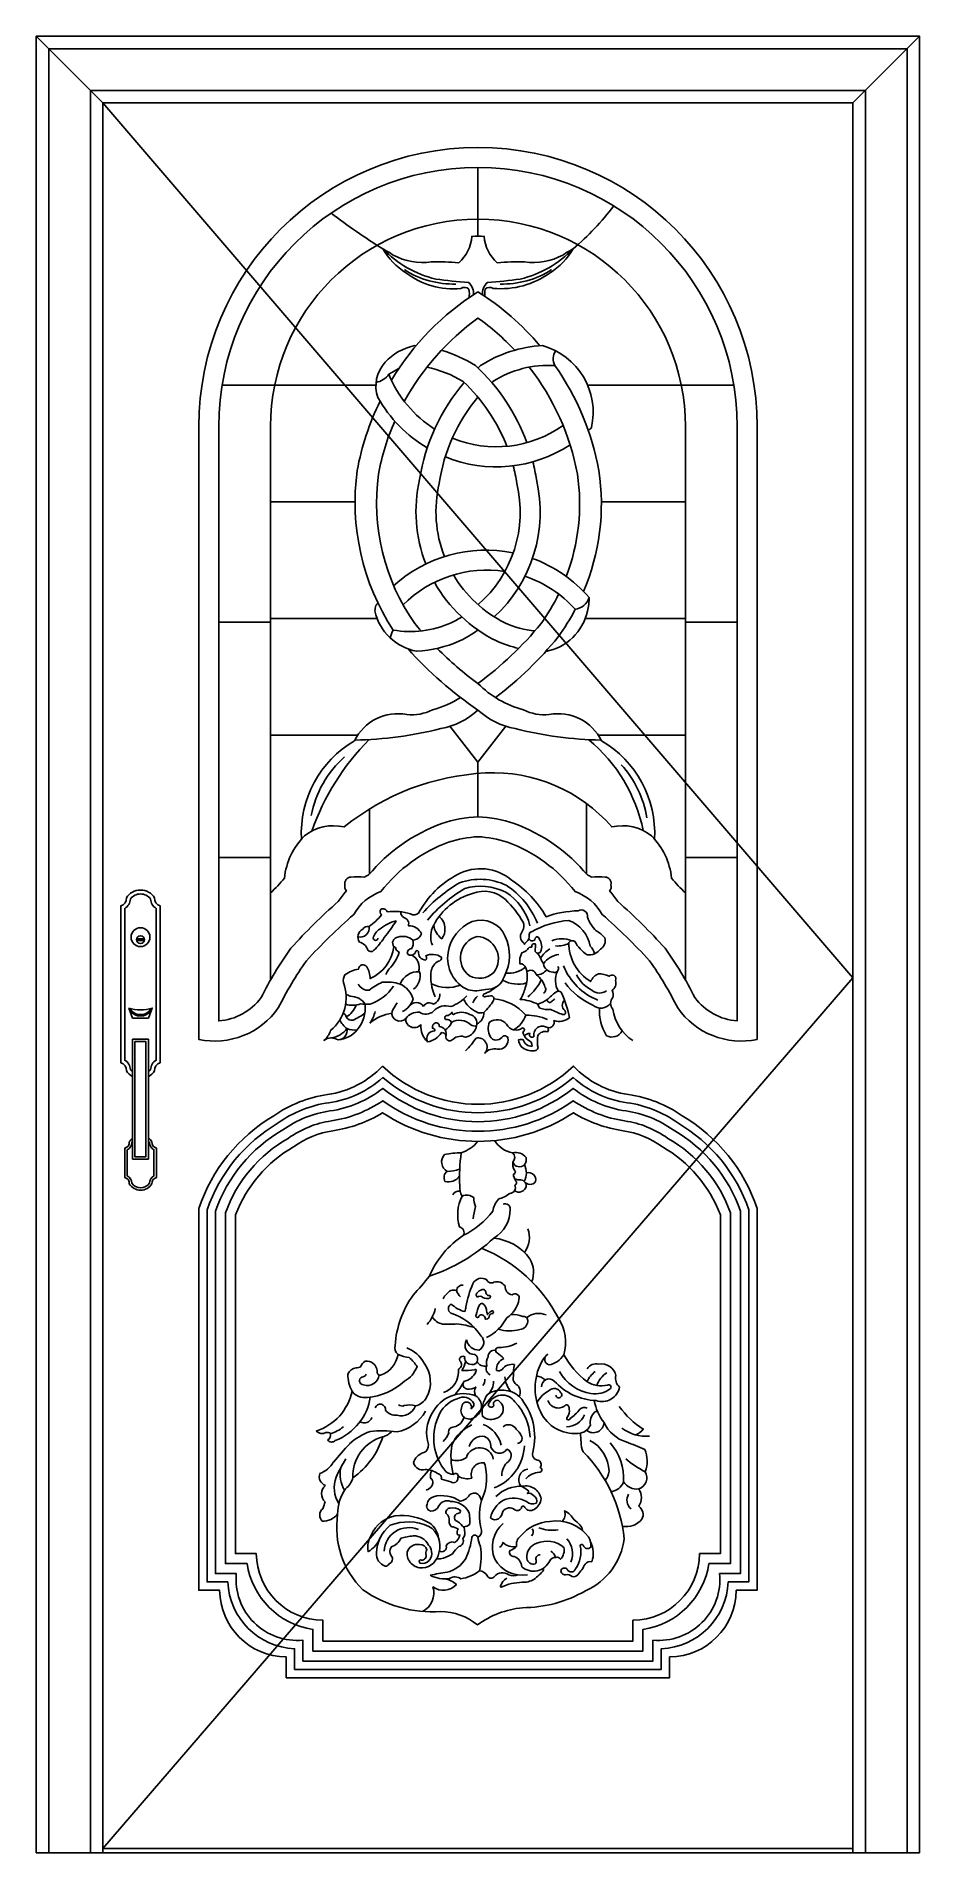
# Model space of a CAD drawing. Header units: metres. Extents: x 3150 to 4210, y 3843 to 6023.
import ezdxf

# ---------------------------------------------------------------- set-up
doc = ezdxf.new("R2010")
doc.units = ezdxf.units.M
for name, color, linetype in [('2', 2, 'Continuous'), ('3', 3, 'Continuous'), ('4', 4, 'Continuous'), ('6', 6, 'Continuous'), ('7', 7, 'Continuous')]:
    doc.layers.add(name, color=color, linetype=linetype)

msp = doc.modelspace()

# ---------------------------------------------------------------- linework, layer by layer
at = {"layer": '2'}
msp.add_line((3150, 3842.83), (4210, 3842.83), dxfattribs=at)
at = {"layer": '3'}
for p, q in [((3230, 5942.83), (3150, 6022.83)), ((4130, 5942.83), (4210, 6022.83)), ((3270.38, 4939.53), (3279.61, 4939.53)), ((3270.38, 4937.65), (3279.61, 4937.65)), ((3230, 3847.83), (4130, 3847.83))]:
    msp.add_line(p, q, dxfattribs=at)
for points in [[(4195, 3842.83), (4195, 6007.83), (3165, 6007.83), (3165, 3842.83)], [(4145, 3842.83), (4145, 5957.83), (3215, 5957.83), (3215, 3842.83)], [(3230, 5942.83), (4130, 4892.83), (3230, 3847.83)], [(3605.9, 5651.44), (3603.79, 5651.58)]]:
    msp.add_lwpolyline(points, dxfattribs=at)
for points in [[(3591.67, 5742.91, 0.08), (3621.38, 5729.43, 0.07), (3653.32, 5725.44, 0.07)], [(3768.33, 5742.91, -0.08), (3738.62, 5729.43, -0.07), (3706.68, 5725.44, -0.07)], [(3991, 5554.41), (3991, 4841.16, -0.22), (3940.29, 4869.12, 0.04), (3904.5, 4928.41, 0.03), (3847.66, 4984.44, 0.05), (3837.96, 4996.95, 0.22), (3839.6, 5004.54, 0.46), (3832.65, 5013.8, 0.05), (3816.22, 5013.78, 0.02), (3811.25, 5016.29, 0.13), (3723.51, 5078.11, 0.07), (3680, 5086.16, 0.07), (3636.49, 5078.11, 0.13), (3548.75, 5016.29, 0.02), (3543.78, 5013.78, 0.05), (3527.35, 5013.8, 0.46), (3520.4, 5004.54, 0.22), (3522.04, 4996.95, 0.05), (3512.34, 4984.44, 0.03), (3455.5, 4928.41, 0.04), (3419.71, 4869.12, -0.22), (3369, 4841.16), (3369, 5554.41)], [(3535.76, 4942.07, 0.55), (3549.38, 4954.53, 0.08), (3564.08, 4968.4, -0.41), (3563.67, 4975.34, -0.45), (3571.02, 4972.08, -0.11), (3599.19, 4969.63, 0.35), (3608.64, 4970.51, -0.15), (3655.43, 5016.71, -0.31), (3720.39, 5010.11, -0.12), (3761.68, 4966.12, -0.08), (3800.21, 4973.26, -0.66), (3811.23, 4965.48, 0.11), (3821.86, 4949.2, -0.09), (3832.02, 4940.93, -0.36), (3826.82, 4927.25, -0.26), (3810.99, 4920.4, -0.13), (3796.34, 4936.45, 0.4), (3789.11, 4935.35, 0.27), (3815.26, 4888.33, -0.21), (3824.56, 4897.62, -0.11), (3837.34, 4894.72, -0.88), (3844.89, 4889.49, -0.34), (3840.83, 4877.88, -0.19), (3841.99, 4869.17, 0.42), (3841.99, 4855.24, 0.22), (3865.81, 4817.51, 0.22)], [(3265.57, 4779.94, -0.06), (3262.81, 4782.75, 0.26), (3256.15, 4794), (3256.15, 4976.13, 0.26), (3262.81, 4987.38, -0.5), (3287.17, 4987.38, 0.26), (3293.84, 4976.13), (3293.84, 4794, 0.26), (3287.17, 4782.75, -0.06), (3284.42, 4779.94, -0.06)], [(3751.49, 4958.45, 0.15), (3713.9, 5003.86, 0.2), (3657.95, 5006.92, 0.08), (3613.8, 4970.68, 0.08)], [(3742.31, 4955.39, 0.19), (3713.46, 4995.57, 0.19), (3664.07, 4999.93, 0.09), (3619.48, 4961.94)], [(3819.75, 4921.74, 0.16), (3814.73, 4930.93, 0.26), (3788.97, 4961.72, 0.11), (3744.34, 4948.16, 0.43), (3741.58, 4944.72, -0.26), (3737.9, 4935.75, 0.06), (3735.83, 4933.23, 0.16), (3733.3, 4935.98, -0.36), (3733.53, 4949.31, 0.25), (3734.22, 4959.65, 0.07), (3712.92, 4986.76, 0.29), (3673.51, 4994.03, 0.21), (3626.82, 4955.87, 0.23), (3625.22, 4931.86)], [(3587.23, 4972.22, 0.24), (3591.17, 4965.09, -0.44), (3596.43, 4955.39, -0.3), (3612.19, 4945.7, -0.3), (3601.68, 4938.03)], [(3549.38, 4954.53, 0.28), (3541.62, 4951.27, 0.48), (3537.94, 4935.77, -0.24), (3547.34, 4927.2, 0.59), (3555.09, 4925.98, 0.06), (3567.34, 4941.07, 0.04), (3581.64, 4961.06, 0.12), (3562.04, 4951.27, 0.21), (3554.28, 4940.26, 0.87), (3559.99, 4940.26)], [(3626.82, 4955.87, 0.2), (3636.48, 4939.83, 0.21), (3640.23, 4952.01, 0.25), (3633.3, 4966.37, 0.25)], [(3569.27, 4896.65, -0.07), (3573.52, 4903.48, 0.13), (3585.35, 4923.8, -0.26), (3581.47, 4927.3, 0.56), (3579.07, 4930.11, -0.26), (3550.5, 4891.87, 0.13), (3546.5, 4906.14, 0.73), (3536.79, 4903.28, 0.12), (3520.22, 4896.43, 0.16), (3518.51, 4887.3, -0.32), (3503.08, 4829.65, -0.15), (3495.08, 4817.66, -0.32), (3512.22, 4818.23, 0.19), (3535.08, 4830.22, 0.2), (3544.6, 4861.18)], [(3741.04, 4940.04, 0.18), (3744.08, 4937.2, 0.49), (3748.77, 4940.5, -0.8), (3753.45, 4939.46, -0.26), (3755.19, 4924.03, -0.65), (3748.42, 4925.59, 0.04), (3749.11, 4933.22, 0.73), (3744.6, 4929.75, 0.37), (3739.23, 4926.63, -0.12), (3732.63, 4922.99, 0.17), (3730.38, 4909.47, -0.19), (3734.54, 4908.61, -0.17), (3738.57, 4900.09, -0.15), (3736.49, 4880.84, -0.11), (3730.56, 4866.91, -0.09), (3751.91, 4861.29, 0.06), (3763.18, 4866.62, -0.04), (3773.26, 4875.51, -0.47), (3780.38, 4874.62, -0.05), (3789.87, 4844.99, -0.25), (3771.19, 4841.44, -0.56), (3763.75, 4833.07)], [(3602.58, 4879.36, 0.32), (3609.87, 4900.18, 0.32), (3586.5, 4885.41)], [(3798.21, 4896.51, 0.17), (3816.69, 4878.06, 0.36), (3834.23, 4877.31, 0.36)], [(3521.01, 4861.11, 0.16), (3539.08, 4861.61, 0.03), (3550.5, 4861.04, 0.16), (3578.5, 4882.73)], [(3544.78, 4861.17, 0.26), (3526.6, 4870.71, 0.07), (3521.56, 4873.02, 0.07)], [(3686.95, 4851.29, 0.08), (3698.61, 4865.68, 0.49), (3696.8, 4871.08, 0.05), (3689.36, 4870.41, -0.95), (3686.66, 4873.11, 0.08), (3703.21, 4883.01, 0.08)], [(3751.91, 4861.29, 0.18), (3754.3, 4856.44, 0.11), (3767.37, 4854.87, 0.02), (3781.58, 4848.79, 0.85), (3784.06, 4853.52, -0.47), (3783.84, 4865.84)], [(3262.68, 4855.91, 0.2), (3271.45, 4848.78), (3278.54, 4848.78, 0.2), (3287.31, 4855.91, 0.19)], [(3518.03, 4850.33, -0.3), (3521.7, 4845.89, 0.34), (3530.09, 4842.05, 0.06), (3544.29, 4850.46, 0.06)], [(3641.47, 4821.49, 0.72), (3650.14, 4819.33, -0.29), (3665.31, 4821.49, 0.3), (3678.31, 4835.2, 0.43), (3670.36, 4848.91, 0.27), (3650.43, 4848.63, -0.28), (3648.69, 4851.44, -0.17), (3644.15, 4847.55, 0.79), (3641.11, 4842.78, -0.35), (3648.04, 4839.32, -0.2), (3640.44, 4830.3)], [(3648.04, 4839.32, -0.33), (3671.45, 4836.55, 0.13), (3678.22, 4834.76, 0.13)], [(3735.57, 4822.85, -0.26), (3742.23, 4826.13, 0.87), (3747.09, 4822.32, -0.32), (3752.99, 4834.11, -0.21), (3763.75, 4833.07, -0.35), (3763.4, 4827.87, 0.35), (3751.95, 4823.7, 0.08), (3751.6, 4811.57, -0.57), (3747.43, 4805.33, -0.2), (3732.16, 4809.83, -0.14), (3728.69, 4818.5, -0.13), (3734.24, 4818.5, 0.38), (3745, 4810.87, 0.33), (3739.8, 4818.5, -0.24), (3733.9, 4828.21, 0.85), (3733.55, 4832.72, -0.48), (3714.11, 4837.23, 0.4), (3693.98, 4839.66, 0.24), (3694.67, 4822.32, 0.53), (3708.56, 4821.28, -0.58), (3715.85, 4820.93, -0.52), (3703.35, 4807.06, 0.28), (3688.08, 4802.55, 0.38), (3688.77, 4816.08, 0.36), (3677.66, 4820.24, -0.04), (3665.17, 4805.33)], [(3641.54, 4822.3, 0.48), (3633.53, 4834.48, 0.51), (3628.83, 4838.81, 0.41), (3625.58, 4832.32, -0.49), (3628.11, 4829.07, 0.58), (3619.51, 4816.01, 0.58)], [(3284.42, 4696.88, -0.04), (3285.85, 4695.2, 0.29), (3291.19, 4686.45), (3291.19, 4655.03, 0.29), (3285.85, 4646.29, -0.51), (3264.48, 4646.29, 0.29), (3259.15, 4655.03), (3259.15, 4686.45, 0.29), (3264.48, 4695.2, -0.03), (3265.57, 4696.52, -0.03)], [(3699.8, 4697.68, 0.21), (3721.56, 4682.76, -0.41), (3721.99, 4671.67, 0.21), (3723.7, 4661.87, -0.74), (3722.42, 4657.18, 0.1), (3724.98, 4649.5, -0.6), (3724.12, 4643.96, -0.56), (3718.15, 4634.15, -0.1), (3704.49, 4627.33, 0.12), (3697.66, 4612.83, -0.12), (3662.66, 4583.84, 0.15), (3621.78, 4534.93, -0.02), (3602.02, 4511.76, 0.14), (3580.55, 4451.69, 0.31), (3584.03, 4440.94, -0.28), (3563.01, 4415.85, -0.48), (3558.94, 4421.21, 0.44), (3544.79, 4432.56, 0.19), (3539.42, 4426.35, -0.22), (3533.63, 4424.85, 0.27), (3523.99, 4417.14, 0.14), (3528.92, 4396.57, 0.29), (3547.38, 4389.24, 0.17), (3591.7, 4408.64, 0.18), (3606.9, 4426.35, 0.06), (3597.47, 4437.04, -0.08), (3584.03, 4440.94)], [(3680, 4696.62, -0.14), (3659.96, 4682.83, 0.05), (3639.92, 4680.61, 0.5), (3643.03, 4660.58, 0.07), (3657.99, 4663.08, 0.07)], [(3659.96, 4682.83, 0.05), (3658.18, 4643.23, 0.17), (3660.85, 4630.77, 0.17)], [(3643.03, 4660.58, 0.37), (3640.36, 4648.57, 0.33), (3657.8, 4654.9, 0.33)], [(3723.92, 4651.62, 0.15), (3729.42, 4650.49, -0.48), (3737.83, 4642.39, -0.53), (3723.88, 4637.38)], [(3735.57, 4648.46, 0.53), (3749.14, 4648.35, 0.58), (3738.05, 4658.71)], [(3621.78, 4534.93, 0.11), (3698.88, 4580.44, 0.27), (3718.55, 4615.06, 0.59), (3710.27, 4621.13)], [(3662.66, 4583.84, 0.49), (3657.73, 4593.84, -0.19), (3660.85, 4630.77, -0.28), (3675.1, 4628.99, 0.13), (3677.15, 4618.2, 0.04), (3674.23, 4603.59)], [(3744.57, 4528.16, 0.22), (3742.4, 4555.59, 0.21), (3698.88, 4580.44, 0.21)], [(3576.84, 4348.56, -0.13), (3565.65, 4341.87, 0.35), (3529.88, 4292.91, -0.16), (3521.06, 4279.69, 0.16), (3511.58, 4248.98, 0.24), (3541.81, 4158.37, 0.17), (3635.14, 4132.1, -0.17), (3679.21, 4116.37, -0.13), (3733.25, 4136.8, 0.13), (3809.19, 4157.23, 0.26), (3855.5, 4219.59, 0.17), (3806.26, 4324.12, -0.16), (3803.96, 4335.65, -0.05), (3803.19, 4346.41, -0.31), (3756.68, 4368.7, -0.25), (3756.26, 4431.73, -0.11), (3763.45, 4440.92, 0.67), (3765.25, 4428.29, 0.22), (3782.86, 4440.47, 0.22), (3776.54, 4484.22, 0.18), (3684.89, 4568.01)], [(3662.34, 4523.96, 0.46), (3654.39, 4517.36, 0.17), (3647.45, 4517.58, 0.14), (3638.05, 4507.63, 0.14)], [(3688.53, 4484.72, 0.32), (3684.59, 4488.47, 0.41), (3680.65, 4485.66, -0.95), (3677.84, 4488.47, -0.09), (3681.59, 4499.52, -0.42), (3685.34, 4501.96, -0.23), (3690.03, 4494.84, 0.04), (3691.34, 4488.65, -0.06), (3696.03, 4492.77, -0.74), (3698.47, 4491.84, -0.59), (3695.65, 4489.78, 0.1), (3693.59, 4487.34, -0.36), (3689.84, 4483.03)], [(3675.63, 4472.96, 0.05), (3654.67, 4477.5, -0.04), (3637.3, 4477.31, -0.22), (3625.19, 4485.76)], [(3704.33, 4470.98, 0.14), (3730.05, 4470.71, 0.37), (3739.65, 4480.3, 0.55), (3733.65, 4486.29, 0.09), (3719.77, 4488.95)], [(3663.03, 4408.29, 0.25), (3677.52, 4420.37, 1.02), (3675.73, 4422.46, -0.04), (3660.79, 4421.57, 0.03), (3665.33, 4432.39, 0.03)], [(3701.14, 4445.73, 0.5), (3692.25, 4438.08, 0.2), (3690.49, 4427.19, 0.4), (3694.61, 4416.31)], [(3811.2, 4423.58, -0.33), (3825.04, 4429.31, -0.39), (3845.57, 4415.48, 0.29), (3849.86, 4401.65, -0.46), (3821.7, 4385.43, -0.2), (3771.58, 4408.8, 0.69), (3756.31, 4402.12, 0.69)], [(3782.86, 4440.47, 0.1), (3810.72, 4408.32, 0.22), (3835.54, 4404.03, -0.89), (3838.89, 4399.74, -0.21), (3815.5, 4394.02, -0.23), (3777.79, 4420.25)], [(3545.63, 4416.99, -0.3), (3540.77, 4413.63, 0.82), (3542.64, 4404.29, 0.47), (3561.45, 4416.18, 0.18)], [(3651.85, 4392.23, 0.07), (3663.03, 4408.29, 0.45), (3665.03, 4399.88, 0.23), (3674.87, 4400.31, 0.32), (3677.3, 4401.88, 0.22), (3676.92, 4391.23, 0.22)], [(3550.44, 4389.51, -0.15), (3537.13, 4358.47, -0.13), (3508.76, 4337.44, -0.46), (3499.6, 4338.18, 0.39), (3502.82, 4345.85, 0.28), (3497.49, 4346.97)], [(3742.52, 4341.44, 0.18), (3724.29, 4383.8, 0.62), (3692.4, 4380.3, 0.65), (3699.06, 4379.25, -0.9), (3705.72, 4384.51, -0.58), (3703.62, 4364.9, -0.33), (3685.39, 4366.65, -0.19), (3691.35, 4392.91, -0.33), (3729.55, 4390.46, -0.25), (3745.67, 4323.23, 0.47), (3751.63, 4314.12, -0.51), (3754.79, 4305.02, -0.82), (3753.74, 4299.42, 0.21), (3737.26, 4291.36)], [(3773.39, 4392.06, 1.57), (3779.1, 4395.11, 0.53), (3765.39, 4397.39, 0.15), (3750.86, 4383.22, 0.15)], [(3763.87, 4385.6, 0.56), (3785.57, 4380.27, -0.48), (3789.37, 4375.33, -0.24), (3787.47, 4365.82, 1.54), (3790.52, 4363.92, 0.06), (3802.32, 4374.95, -0.33), (3811.07, 4376.47)], [(3819.44, 4385.56, 0.12), (3831.31, 4359.14, 0.22), (3857.94, 4335.78, -0.02), (3880.02, 4326.7, -0.2), (3880.67, 4300.1, -0.07), (3857.29, 4315.67)], [(3638.05, 4336.32, 0.12), (3644.88, 4346.63, -0.49), (3651.3, 4353.74, 0.28), (3663.26, 4365.53, 0.28)], [(3819.83, 4371.53, 0.23), (3814.88, 4355.94, -0.24), (3803.19, 4346.41)], [(3849.53, 4378.44, 0.1), (3878.33, 4351.22, -0.14), (3869.38, 4344.22)], [(3672.77, 4356.14, 0.19), (3648.94, 4333.03, 0.11), (3650.34, 4296.62)], [(3669.56, 4330.44, -0.4), (3687.91, 4342.28, -0.31), (3695.56, 4329.68, 0.63), (3714.67, 4327.01, -0.38), (3719.64, 4318.98, -0.26), (3716.58, 4312.49, 0.23), (3708.55, 4295.3, 0.23)], [(3832.57, 4289.97, 0.17), (3837.27, 4300.56, 0.27), (3814.25, 4337.65)], [(3521.55, 4315.43, 0.04), (3509.79, 4293.4, 0.23), (3512.93, 4261.77, 0.23)], [(3624.43, 4301.51, 0.16), (3623.13, 4292.28, -0.29), (3625.95, 4286.18, -0.28), (3617.95, 4277.96)], [(3656.43, 4294.52, 0.2), (3672.51, 4292.39, -0.55), (3687.53, 4310.76, -0.1), (3689.67, 4299.74, -0.13), (3686.16, 4270.61, 0.17), (3684.13, 4229.75, -0.37), (3679.74, 4221.31)], [(3739.72, 4303.27, 0.55), (3731.23, 4282.67, -0.07), (3739.48, 4278.1, -0.7), (3739.11, 4273.93, -0.3), (3746.56, 4271.39, -0.37), (3750.19, 4262.5, -0.27), (3738.02, 4264.14, 0.23), (3710.42, 4265.77, 0.22), (3695.17, 4244.54, 0.35), (3704.61, 4243.64, 0.22), (3709.7, 4252.34, -0.45), (3724.22, 4254.16, 0.37), (3732.03, 4256.15, -0.97), (3736.21, 4257.06, 0.41), (3747.47, 4254.88, 0.24), (3755.73, 4267.7, 0.42), (3733.41, 4282.61, 0.21), (3701.51, 4270.35, 0.21)], [(3853.37, 4234.48, 0.27), (3876.77, 4243, 0.37), (3872.88, 4258.57, 0.32), (3872.88, 4279.34, 0.48), (3880.67, 4300.1)], [(3684.33, 4265.5, 0.12), (3679.93, 4273.3, 0.33), (3669.49, 4271.9, -0.22), (3658.74, 4264.58, 0.22), (3626.64, 4270.03, 0.28), (3618.85, 4261.31, 0.49), (3623.06, 4252.91, 0.31), (3633.03, 4259.13, -0.39), (3646.9, 4264.43, -0.27), (3668.76, 4252.13, -0.1), (3669.93, 4236.57, -0.17), (3662.63, 4233.94)], [(3839.89, 4276.1, 0.28), (3854.66, 4287.89, 0.29), (3872.88, 4279.34)], [(3630.61, 4195.66, 0.16), (3638.48, 4196.46, 0.04), (3649.42, 4201.32, -0.09), (3657.11, 4210.22, 0.43), (3661.98, 4219.93, 0.27), (3663.75, 4229.64, 0.39), (3661.36, 4234.76, 0.13), (3653.15, 4241.59, -0.63), (3657.09, 4250.3, 0.47), (3658.62, 4253.72, 0.24), (3646.49, 4256.28, 0.5), (3641.7, 4249.79, -0.29), (3645.46, 4240.4, 0.27), (3648.37, 4234.08, -0.11), (3656.06, 4231.35, 0.13), (3654.86, 4225.2, 0.29), (3658.28, 4224.01, -0.23), (3651.93, 4215.26, 0.4), (3641.86, 4210.96, -0.75), (3633.61, 4205.14)], [(3805.37, 4229.38, 0.22), (3802.19, 4236.24, 0.05), (3795.32, 4242.32, 0.15), (3783.74, 4253.1, -0.35), (3780.42, 4240.48)], [(3632.56, 4220.72, 0.19), (3622.27, 4238.35, 0.16), (3580.78, 4247.21, 0.24), (3552.14, 4224.63, 0.17), (3548.05, 4204.19, 0.17), (3562.71, 4220.92)], [(3754.59, 4200.28, 0.51), (3749.61, 4193.98, -0.33), (3748.62, 4189.34, -0.45), (3738.66, 4195.97, -0.36), (3750.61, 4214.2, -0.28), (3783.08, 4209.25, -0.25), (3778.93, 4194.97, 0.31), (3773.86, 4197.27, 0.32), (3766.16, 4193.26, -0.51), (3732.56, 4186.07, 0.27), (3723.56, 4198.36, -0.64), (3718.46, 4205.55, 0.13), (3726.26, 4210.34, -0.3), (3731.06, 4222.63, -0.21), (3766.16, 4240.31, -0.28), (3812.66, 4221.73, -0.16), (3815.35, 4209.44, -0.6), (3806.36, 4211.84, 0.79), (3802.76, 4210.94, -0.2), (3797.06, 4183.37, -0.69), (3786.86, 4183.07, 0.5), (3779.66, 4182.17, 0.51), (3785.06, 4176.48, -0.23), (3792.86, 4174.38, 0.33), (3799.76, 4176.48, 0.07), (3808.46, 4189.07, -0.29), (3816.55, 4192.06, 0.21), (3815, 4215.81)], [(3705.82, 4209.34, 0.27), (3709.85, 4215.27, 0.26), (3726.26, 4210.34, 0.26)], [(3613.32, 4132.2, 0.37), (3625.85, 4161.82, 0.38), (3654.12, 4164.72, 0.14), (3639.86, 4171.51)], [(3681.77, 4181.13, -0.28), (3691.23, 4174.71, 0.55), (3699.68, 4174.37, -0.38), (3716.92, 4176.4, 0.2), (3728.16, 4176.17, 0.2)]]:
    msp.add_lwpolyline(points, format="xyb", dxfattribs=at)
for points in [[(3644.07, 4923.24, 0.34), (3668.1, 4878.37, 0.12), (3689.06, 4878.95, 0.35), (3711.73, 4895.02, 0.23), (3712.71, 4942.6, 0.4), (3672.97, 4960.32, 0.26)], [(3699.04, 4899.24, 0.6), (3678.93, 4942.51, 0.63), (3669.64, 4895.37, 0.33)], [(3355, 4614.41), (3355, 4167.83), (3379.75, 4167.83, 0.39), (3460, 4087.58), (3460, 4062.83), (3900, 4062.83), (3900, 4087.58, 0.39), (3980.25, 4167.83), (4005, 4167.83), (4005, 4614.41, 0.18), (3919.71, 4718.67, 0.12), (3859.06, 4742.91, -0.15), (3794.25, 4773.12, -0.37), (3565.75, 4773.12, -0.15), (3500.94, 4742.91, 0.12), (3440.29, 4718.67, 0.18)], [(3907.76, 4700.17, 0.12), (3855.91, 4721.14, -0.11), (3794.29, 4745.21, -0.32), (3565.71, 4745.21, -0.11), (3504.09, 4721.14, 0.12), (3452.24, 4700.17, 0.18), (3377, 4610.65), (3377, 4189.83), (3402.93, 4189.83, 0.33), (3482, 4110.76), (3482, 4084.83), (3878, 4084.83), (3878, 4110.76, 0.33), (3957.07, 4189.83), (3983, 4189.83), (3983, 4610.65, 0.18)], [(3671.51, 4375.56, 1.23), (3660.75, 4378.24, 0.82), (3676.22, 4365.48, 0.56), (3677.56, 4391, 0.39), (3625.1, 4370.18, 0.22), (3620.55, 4332.68, -0.35), (3613.89, 4322.53, 0.25), (3602.67, 4310.97, 0.43), (3616.69, 4302.57, -0.17), (3631.41, 4298.02, -0.44), (3635.97, 4291.01, -0.04), (3647.54, 4287.86, 0.65), (3655.95, 4292.76, 0.94), (3650.34, 4296.62, -0.14), (3641.58, 4300.12, -0.29), (3632.25, 4365.61, -0.23), (3655.09, 4387.65, -0.44), (3674.98, 4381.91, -0.35)], [(3587.36, 4220.23, -0.03), (3602.39, 4223.12, -0.29), (3620.58, 4212.06, -0.18), (3624.35, 4204.44, -0.25), (3621.36, 4193.35, -0.29), (3610.25, 4190.48, -0.55), (3610.83, 4194.28, 0.56), (3617.68, 4199.68, -0.27), (3618.74, 4206.26, 0.4), (3609.77, 4212.59, 0.38), (3595, 4203.37, 0.46), (3613.46, 4184.66, 0.35), (3632.98, 4202.84, 0.35), (3621.11, 4234.45, 0.2), (3574.44, 4235.77, 0.21), (3558.09, 4202.58, 0.34), (3568.63, 4186.77, 0.33), (3573.38, 4189.67, 0.47), (3576.28, 4198.89, -0.38), (3576.02, 4209.95, 0.23)]]:
    msp.add_lwpolyline(points, format="xyb", close=True, dxfattribs=at)
msp.add_lwpolyline([(3268.4, 4678.06), (3268.4, 4816.27), (3281.59, 4816.27), (3281.59, 4678.06)], close=True, dxfattribs=at)
msp.add_circle((3274.99, 4938.59), 4.71, dxfattribs=at)
for centre, radius, start, end in [((3680, 5554.41), 311, 0, 180), ((3603.66, 5063.83), 126.09, 131.57, 169.19), ((3762.94, 5066.65), 120.95, 8.65, 42.62), ((3584.72, 4934.53), 7.18, 96.61, 218.08), ((3589.68, 4924.63), 17.99, 48.14, 108.76), ((3599.89, 4922.77), 4.76, 87.94, 190.8), ((3590.45, 4934.38), 11.81, 324.52, 17.97), ((3786.12, 4897.4), 36.35, 123.37, 148.74), ((3780.59, 4909.33), 30.45, 66.97, 113.34), ((3775.39, 4961.14), 30.15, 265.82, 297.04), ((3599.57, 4925.62), 5.75, 220.63, 338.28), ((3593.67, 4905.75), 15.77, 339.49, 64.24), ((3606.76, 4923.75), 1.87, 16.96, 188.07), ((3617.48, 4923.18), 8.99, 172.9, 267.22), ((3615.5, 4916.62), 2.87, 302.53, 57.47), ((3625.24, 4902.88), 18.13, 53.41, 116.87), ((3641.79, 4897.1), 18.45, 120.57, 165.64), ((3632.5, 4916.62), 3.64, 268.53, 12.84), ((3717.13, 4928.35), 30.07, 262.78, 310.87), ((3645.28, 4855.78), 125.33, 25.48, 32.23), ((3770.46, 4911.81), 12.23, 189.97, 268.25), ((3780.46, 4894.28), 26.9, 97.2, 145.03), ((3771.84, 4904.06), 4.8, 248.59, 31.75), ((3852.05, 4935.61), 75.12, 202.27, 248.04), ((3548.49, 4891.44), 13.61, 206.28, 273.63), ((3595.76, 4819.36), 74.67, 114.18, 128.43), ((3571.02, 4836.64), 51.16, 72.39, 96.56), ((3572.96, 4857.49), 31.03, 18.91, 64.13), ((3678.79, 4894.01), 55.41, 172.04, 205.47), ((3643.23, 4926.06), 44.81, 244.62, 290.51), ((3728.01, 4922.65), 37.47, 240.57, 286.09), ((3743.24, 4895.23), 6.74, 10.72, 133.81), ((3702.51, 4916.05), 59.18, 308.99, 334.64), ((3750.05, 4912.16), 15.68, 269.3, 322.28), ((3734.75, 4874.81), 26.53, 15.08, 54.77), ((3799.2, 4889.76), 26.2, 154.63, 209.75), ((3851.44, 4936.44), 83.35, 216.53, 246.2), ((3629.75, 4827.68), 58.39, 143.1, 154.92), ((3577.39, 4875.45), 26.15, 297.73, 342.41), ((3605.96, 4852.55), 10.49, 34.92, 144.29), ((3621.65, 4854.78), 8.03, 52.53, 151.97), ((3621.36, 4873.08), 13, 293.46, 2.48), ((3630.29, 4904.89), 49.59, 290, 317.33), ((3691.82, 4880.74), 31.98, 204.65, 244.6), ((3698.55, 4850.5), 27.9, 132.8, 153.41), ((3693.12, 4808.49), 59.49, 41.79, 84.13), ((3756.44, 4878.8), 4.89, 293.88, 36.61), ((3766.06, 4866.2), 2.91, 171.79, 319.78), ((3739.55, 4905.48), 50.19, 304.91, 310.78), ((3827.49, 4871.04), 14.56, 228.32, 322.64), ((3543.26, 4858.25), 33.38, 208.66, 232.08), ((3508.9, 4868.95), 26.37, 299.03, 340.75), ((3514.27, 4863.75), 43.93, 324.98, 345.17), ((3584.87, 4796.69), 54.31, 98.71, 129.6), ((3586.15, 4850.37), 9.51, 167.51, 319.41), ((3603.49, 4843.18), 10.16, 174.35, 319.83), ((3609.19, 4831.58), 20.22, 88.59, 141.45), ((3617.54, 4862.28), 13.1, 233.15, 314.14), ((3641.11, 4839.79), 19.5, 71.64, 137.82), ((3683.15, 4861.52), 10.91, 242.41, 290.37), ((3672.94, 4850.26), 14.05, 294.31, 4.2), ((3706.23, 4858.98), 33.07, 299.97, 340.88), ((3736.57, 4775.82), 72.33, 68.12, 89.28), ((3886.83, 4854.42), 61.19, 177.96, 210.65), ((3499.54, 4849.52), 29.13, 278.9, 322.82), ((3511.6, 4829.6), 11.39, 273.15, 11.71), ((3532.1, 4854.23), 24.19, 247.27, 277.08), ((3638.37, 4835.52), 27.13, 177.67, 225.97), ((3615.19, 4840.4), 24.76, 280.06, 327.27), ((3636.77, 4822.3), 4.77, 350.29, 99.05), ((3840.53, 4836.17), 14.43, 243.87, 330.47), ((3725.22, 4667.23), 15.95, 38.65, 103.25), ((3729.75, 4674.21), 8.17, 198.12, 317), ((3715.65, 4658.71), 22.4, 332.79, 26.33), ((3728.49, 4674.79), 9.5, 319.64, 14.64), ((3656.9, 4628.82), 8.1, 79.04, 152.56), ((3711.6, 4581.45), 30.1, 322.99, 19.86), ((3670.12, 4522.04), 16.41, 196.56, 226.71), ((3780.93, 4478.25), 117.1, 156.11, 170.34), ((3684.38, 4520.52), 11.72, 57.95, 153.91), ((3688.44, 4506.48), 12.52, 114.37, 149.55), ((3689.81, 4516.6), 12.73, 197.27, 213.17), ((3685.72, 4514.79), 3.94, 18.03, 128.29), ((3693.5, 4515.52), 4.07, 173.2, 279.2), ((3695.99, 4532.31), 5.69, 199.05, 301.68), ((3702.56, 4515.8), 12.21, 36.07, 107.09), ((3723.4, 4522.89), 10.97, 179.5, 256.31), ((3724.4, 4508.63), 5.09, 339.6, 134.98), ((3591.96, 4502.55), 37.23, 316.52, 349.85), ((3650.55, 4495.58), 6.12, 114.77, 238.07), ((3674.17, 4529.52), 38.62, 227.31, 254.98), ((3654.53, 4497.48), 10.96, 331.37, 2.18), ((3682.23, 4506), 4.77, 43.17, 130.3), ((3690.84, 4519.03), 11.03, 242.3, 290.55), ((3692.56, 4509.73), 2.39, 334.42, 48.22), ((3696.56, 4512.56), 33.11, 302.86, 350.07), ((3627.8, 4426.98), 66.35, 32.74, 72.9), ((3689.76, 4484.33), 1.3, 162.5, 273.31), ((3667.06, 4509.23), 53.4, 295.8, 332.71), ((3752.68, 4467.69), 22.46, 66.48, 129.82), ((3580.78, 4412.21), 39.05, 27.95, 69.31), ((3675.83, 4452.11), 11.42, 148.06, 271.96), ((3681.08, 4461.34), 15.28, 192.03, 271.93), ((3676.55, 4455.19), 10.42, 298.92, 47.38), ((3704.61, 4445.73), 3.47, 79.32, 239.53), ((3705.68, 4493.22), 44.09, 269.44, 298.1), ((3584.31, 4407.48), 38.59, 331.64, 36.64), ((3653.91, 4428.74), 6.18, 297.06, 47.74), ((3661.87, 4434.65), 4.04, 56.27, 199.43), ((3671.5, 4436.67), 7.51, 169.69, 259.75), ((3673.12, 4435.02), 6.46, 242.76, 61.4), ((3687.82, 4437.26), 10.41, 210.33, 284.87), ((3716.81, 4422.42), 14.79, 113.78, 183.31), ((3680.81, 4408.68), 40.57, 42.23, 57.09), ((3721.05, 4413.91), 15.07, 80.07, 144.03), ((3796.9, 4415.43), 74.45, 169.69, 180.51), ((3629.39, 4420.88), 27.43, 289.56, 4.92), ((3677.39, 4410.23), 10.92, 321.06, 4.7), ((3680.05, 4407.45), 18.41, 307.84, 3.87), ((3704.41, 4428.07), 6.92, 250.09, 309.9), ((3744.04, 4416.41), 31.91, 184.3, 219.21), ((3731.14, 4412.17), 9.07, 163.35, 244.61), ((3718.2, 4395.48), 12.42, 336.13, 43.2), ((3748.15, 4396.94), 18.21, 46.88, 83.77), ((3840.55, 4393.42), 33.35, 126.44, 153.45), ((3849.35, 4395.06), 27.97, 121.86, 162.67), ((3466.32, 4409.93), 64.01, 287.63, 347.95), ((3600.04, 4399.44), 20.93, 283.5, 330.56), ((3543.6, 4367.94), 9.36, 236.72, 342.8), ((3562.71, 4374.74), 6.41, 352.82, 162.8), ((3581.25, 4382.89), 15.11, 216.33, 276.31), ((3571.93, 4398.73), 52.14, 282.04, 330.06), ((3587.76, 4385.57), 18.35, 254.67, 339.3), ((3588.99, 4386.1), 7.23, 231.54, 290.98), ((3597.77, 4355.47), 24.67, 73.14, 104.53), ((3786.94, 4376.09), 22.06, 268.42, 339.84), ((3824.2, 4363.72), 8.95, 95.27, 119.27), ((3492.97, 4356.2), 10.27, 224.99, 296.1), ((3494.21, 4381.58), 36.75, 283.55, 311.26), ((3574.21, 4280.83), 71.46, 109.41, 132.47), ((3476.82, 4369.23), 92.95, 304.81, 342.88), ((3565.01, 4240.67), 108.54, 80.56, 97.7), ((3673.95, 4324.44), 34.67, 12.55, 68.99), ((3716.67, 4346.18), 10.32, 28.29, 129.65), ((3714.54, 4335.64), 19.08, 14.38, 53.99), ((3726.68, 4340.2), 6.35, 275.5, 1.6), ((3818.38, 4359.8), 12.95, 230.63, 357.08), ((3882.13, 4391.59), 49.06, 233.05, 274.2), ((5465.41, 2588.17), 2609.18, 138.01, 138.66), ((3654.67, 4332.01), 18.66, 247.72, 307.84), ((3681.97, 4312.21), 16.65, 10.25, 162.29), ((3677.49, 4334.72), 58.47, 292.02, 356.63), ((3789.92, 4291.83), 64.86, 356.51, 41.25), ((3500.33, 4293.95), 10.85, 159.18, 252.4), ((3478.86, 4327.57), 31.85, 290.85, 329.73), ((3554.69, 4297.34), 40.15, 169.5, 209.34), ((3505.06, 4273.61), 12.81, 128.69, 228.45), ((3872.09, 4266.01), 13.4, 147.96, 231.47), ((3500.49, 4247.89), 10.41, 131.32, 224.98), ((3454.55, 4274.19), 43.22, 334.68, 346.4), ((3493.18, 4264.77), 24.24, 269.87, 319.36), ((3596.85, 4203.38), 29.61, 66.76, 177.58), ((3735.79, 4209.39), 38.47, 131.8, 201.69), ((3740.22, 4227.65), 6.07, 312.2, 38.64), ((3768.63, 4272.47), 42.69, 248.43, 280.16), ((3593.97, 4230.78), 79.28, 333.96, 352.89), ((3676.23, 4220.35), 3.64, 15.3, 170.14), ((3717.2, 4227.09), 37.9, 188.78, 205.96), ((3600.77, 4199.57), 83.07, 347.17, 7.56), ((3767.93, 4201.83), 25.6, 336.59, 43.67), ((3634.69, 4213.82), 35.35, 283.43, 329.7), ((3733.15, 4213.85), 38.01, 209.43, 279.31), ((3760.25, 4193.79), 13.09, 15.76, 56.03), ((3663.48, 4009.81), 170.87, 96.92, 103.84), ((3639.86, 4208.88), 37.37, 242.53, 279.37), ((3652.44, 4161.46), 12.39, 55.49, 121.65), ((3653.29, 4217.27), 46.02, 277.7, 308.23), ((3723.17, 4158), 16.78, 121.5, 163.39), ((3734.06, 4105.55), 61.81, 91.08, 115.02), ((3734.09, 4193.89), 26.57, 267.44, 299.02), ((3710.12, 4220.55), 62.03, 306.45, 322.18), ((3707.64, 4162.27), 0.76, 136.26, 291.17)]:
    msp.add_arc(centre, radius, start, end, dxfattribs=at)
at = {"layer": '4'}
msp.add_lwpolyline([(4210, 3842.83), (4210, 6022.83), (3150, 6022.83), (3150, 3842.83)], dxfattribs=at)
at = {"layer": '6'}
for p, q in [((3680, 5783.06), (3680, 5865.41)), ((3436.03, 5604.23), (3373.02, 5604.23)), ((3436.03, 5604.23), (3557.41, 5604.23)), ((3811.53, 5604.23), (3923.97, 5604.23)), ((3923.97, 5604.23), (3986.98, 5604.23)), ((3431, 5464.23), (3532.22, 5464.23)), ((3827.78, 5464.23), (3929, 5464.23)), ((3369, 5319.63), (3431, 5319.63)), ((3431, 5324.23), (3558.89, 5324.23)), ((3808.87, 5324.23), (3929, 5324.23)), ((3991, 5319.63), (3929, 5319.63)), ((3431, 5184.23), (3535.84, 5184.23)), ((3824.16, 5184.23), (3929, 5184.23)), ((3680, 5086.16), (3680, 5151.59)), ((3810.34, 5017.36), (3810.34, 5102.08)), ((3549.66, 5017.36), (3549.66, 5095.67)), ((3369, 5037.31), (3431, 5037.31)), ((3929, 5037.31), (3991, 5037.31))]:
    msp.add_line(p, q, dxfattribs=at)
for points in [[(3431, 4890.37), (3431, 5554.41, -1), (3929, 5554.41), (3929, 4890.37)], [(3688.13, 5710.71, -0.07), (3688.56, 5719.21, -0.37), (3698.24, 5720.29, 0.18), (3766.64, 5739.1, 0.12), (3794.08, 5767.6, 0.05), (3781.71, 5760.07, -0.15), (3736, 5752.01, 0.03), (3703.15, 5750.98, -0.2), (3687.45, 5782.65, 0.06), (3672.55, 5782.65, -0.2), (3656.85, 5750.98, 0.03), (3624, 5752.01, -0.15), (3578.29, 5760.07, 0.05), (3565.92, 5767.6, 0.12), (3593.36, 5739.1, 0.19), (3659.43, 5720.29, -0.37), (3669.12, 5719.21, -0.08), (3669.34, 5708.98)], [(3674.34, 5712.36, 0.27), (3668.69, 5727.47, -0.02), (3629.23, 5731.52, -0.14), (3565.92, 5767.6)], [(3685.66, 5712.36, -0.27), (3691.31, 5727.47, 0.02), (3730.77, 5731.52, 0.14), (3794.08, 5767.6)], [(3680, 5716.03, 0.12), (3576.2, 5610.04, 0.12)], [(3680, 5716.03, -0.08), (3754.1, 5651.44, -0.08)], [(3724.03, 5646.15, 0.05), (3680, 5684.7, 0.11), (3591.6, 5584.63)], [(3603.79, 5651.58, 0.16), (3568.78, 5631.6, 0.28), (3559.83, 5589.4, 0.13), (3619.06, 5528.74, 0.13)], [(3812.27, 5549.51, 0.01), (3816.18, 5553.27, 0.4), (3757.38, 5651.65, 0.13), (3683.05, 5627.58), (3680, 5624.73)], [(3714.72, 5530.76, 0.11), (3662.23, 5608.51, 0.09), (3618.44, 5625.64)], [(3738.7, 5535.17, 0.12), (3676.95, 5627.58, 0.07), (3635.97, 5646.15)], [(3696.52, 5607.32), (3697.77, 5608.51, -0.16), (3772.38, 5627.63, -0.16)], [(3741.56, 5625.64, -0.12), (3799.29, 5497.47, -0.13), (3785.83, 5374.57)], [(3772.38, 5627.63, -0.11), (3824.95, 5501.69, -0.14), (3806.63, 5356.5)], [(3557.62, 5607.46, 0.21), (3573.03, 5617.38), (3585.13, 5624)], [(3617.38, 5389.55, -0.15), (3609.86, 5490.83, -0.14), (3663.48, 5607.32, -0.14)], [(3562.47, 5584.85, 0.07), (3535.05, 5501.69, 0.18), (3578.03, 5310.29)], [(3639.66, 5398.46, -0.15), (3633.44, 5486.31, -0.14), (3680, 5589.69, -0.14)], [(3580.06, 5560.9, 0.06), (3560.71, 5497.47, 0.19), (3604.32, 5317.92, 0.01), (3611.64, 5309.19)], [(3680, 5340.59, 0.28), (3726.56, 5486.31, 0.03), (3722.23, 5507.45, 0.03)], [(3699.58, 5325.96, 0.27), (3750.14, 5490.83, 0.02), (3745.77, 5512.23, 0.02)], [(3721.95, 5402.81, 0.24), (3578.73, 5363.29, 0.24)], [(3728.9, 5288.16, -0.05), (3702.06, 5297.12, -0.15), (3627.81, 5367.51, -0.15)], [(3748.36, 5309.19, -0.08), (3712.27, 5318.85, -0.14), (3650.41, 5376.37, -0.14)], [(3559.63, 5342.57, 0.01), (3557.49, 5339.75, 0.03), (3556.24, 5333.14, 0.3), (3606.45, 5284.71, 0.09), (3657.94, 5297.12, 0.04), (3680, 5310.14)], [(3776.77, 5353.5, -0.04), (3755.68, 5317.92, -0.06), (3680, 5245.95)], [(3813.3, 5349.21, -0.06), (3811.44, 5332.93, -0.3), (3761.24, 5284.5)], [(3578.03, 5310.29, 0.15), (3647.73, 5318.85, 0.02), (3660.42, 5325.96, 0.02)], [(3796.7, 5335.27, -0.04), (3776.36, 5302.14, -0.06), (3701.06, 5229.23)], [(3596.06, 5287.52, 0.06), (3680, 5214.17, 0.14), (3724.45, 5192.08, 0.06), (3827.73, 5178.25)], [(3631.1, 5288.16, 0.04), (3680, 5245.95, 0.13), (3734.47, 5214.47, 0.14), (3765.25, 5208.75, -0.34), (3828.22, 5177.29, -0.28), (3891.86, 5059.33)], [(3658.94, 5229.23, -0.07), (3625.53, 5214.47, -0.14), (3594.75, 5208.75, 0.34), (3531.78, 5177.29, 0.28), (3468.14, 5059.33)], [(3532.27, 5178.25, 0.06), (3635.55, 5192.08, 0.14), (3680, 5214.17, 0.14)], [(3929, 4995.04, -0.06), (3912.27, 5012.63, 0.17), (3888.37, 5063.09, 0.23), (3840.58, 5073.94, 0.23), (3689.14, 5138.67, 0.16), (3519.42, 5073.94, 0.23), (3471.63, 5063.09, 0.17), (3447.73, 5012.63, -0.06), (3431, 4995.04)]]:
    msp.add_lwpolyline(points, format="xyb", dxfattribs=at)
msp.add_lwpolyline([(3646.4, 5194.74), (3680, 5151.59), (3713.6, 5194.74)], dxfattribs=at)
for centre, radius, start, end in [((3973.91, 6421.87), 771.06, 232.43, 238.05), ((3563.73, 6034.19), 352.33, 310.83, 322.42), ((3787.85, 5635.88), 17.53, 146.89, 208.06), ((3701.73, 5668.71), 138.56, 201.74, 237.82), ((3701.73, 5668.71), 138.56, 247.77, 305.44), ((3701.73, 5668.71), 162.56, 247.99, 303.1), ((3689.18, 5242.31), 163.81, 40.74, 70.04), ((3690.93, 5239.67), 142.57, 81.48, 135.03), ((3690.93, 5239.67), 142.57, 42.11, 71.52), ((3794.66, 5354.56), 19.39, 276.06, 343.98), ((3616.22, 5290.98), 42.8, 153.19, 166.76), ((3751.48, 4975.35), 286.56, 134.79, 160.93), ((3690.2, 5031.06), 191.93, 11.57, 50.25)]:
    msp.add_arc(centre, radius, start, end, dxfattribs=at)
at = {"layer": '7'}
msp.add_lwpolyline([(4130, 3842.83), (4130, 5942.83), (3230, 5942.83), (3230, 3842.83)], dxfattribs=at)
for points in [[(4015, 4818.83, -0.3), (3919.64, 4856.71, 0.04), (3885.77, 4913.34, 0.03), (3829.1, 4968.76, 0.18), (3796.44, 4996.47, 0.14), (3715.45, 5055.5, 0.07), (3680, 5062.14, 0.07), (3644.55, 5055.5, 0.14), (3563.56, 4996.47, 0.18), (3530.9, 4968.76, 0.03), (3474.23, 4913.34, 0.04), (3440.36, 4856.71, -0.3), (3345, 4818.83), (3345, 5554.41, -1), (4015, 5554.41)], [(3260.86, 4856.43, 0.15), (3289.13, 4856.43), (3284.42, 4844.54), (3265.57, 4844.54)], [(3565.57, 4786.83, -0.17), (3499.51, 4752.81, 0.12), (3434.87, 4727.09, 0.18), (3345, 4616.04), (3345, 4157.83), (3370, 4157.83, 0.41), (3450, 4077.83), (3450, 4052.83), (3910, 4052.83), (3910, 4077.83, 0.41), (3990, 4157.83), (4015, 4157.83), (4015, 4616.04, 0.18), (3925.13, 4727.09, 0.12), (3860.49, 4752.81, -0.17), (3794.43, 4786.83, -0.4)], [(3365, 4612.73), (3365, 4177.83), (3390, 4177.83, 0.47), (3470, 4097.83), (3470, 4072.83), (3890, 4072.83), (3890, 4097.83, 0.47), (3970, 4177.83), (3995, 4177.83), (3995, 4612.73, 0.18), (3914.28, 4710.26, 0.12), (3857.63, 4733.01, -0.13), (3794.2, 4760.13, -0.35), (3565.8, 4760.13, -0.13), (3502.37, 4733.01, 0.12), (3445.72, 4710.26, 0.18)], [(3901.24, 4690.08, 0.12), (3854.2, 4709.26, -0.1), (3794.47, 4730.8, -0.3), (3565.53, 4730.8, -0.1), (3505.8, 4709.26, 0.12), (3458.76, 4690.08, 0.17), (3389, 4608.5), (3389, 4201.83), (3414, 4201.83, 0.41), (3494, 4121.83), (3494, 4096.83), (3866, 4096.83), (3866, 4121.83, 0.41), (3946, 4201.83), (3971, 4201.83), (3971, 4608.5, 0.17)]]:
    msp.add_lwpolyline(points, format="xyb", close=True, dxfattribs=at)
for points in [[(3265.57, 4774.34, -0.13), (3258.03, 4781.4, 0.39), (3251.43, 4790.82), (3251.43, 4979.3, 0.39), (3258.03, 4988.73, -0.56), (3291.96, 4988.73, 0.39), (3298.55, 4979.3), (3298.55, 4790.82, 0.39), (3291.96, 4781.4, -0.13), (3284.42, 4774.34, -0.13)], [(3260.86, 4856.43, 0.22), (3271.25, 4847.37), (3278.74, 4847.37, 0.22), (3289.13, 4856.43, 0.22)], [(3284.42, 4700.56, -0.1), (3288.74, 4695.97, 0.39), (3294.02, 4688.43), (3294.02, 4653.06, 0.39), (3288.74, 4645.52, -0.56), (3261.6, 4645.52, 0.39), (3256.32, 4653.06), (3256.32, 4688.43, 0.39), (3261.6, 4695.97, -0.09), (3265.57, 4700.31, -0.09)]]:
    msp.add_lwpolyline(points, format="xyb", dxfattribs=at)
msp.add_lwpolyline([(3265.57, 4675.24), (3265.57, 4819.1), (3284.42, 4819.1), (3284.42, 4675.24)], close=True, dxfattribs=at)
msp.add_circle((3274.99, 4941.61), 11.31, dxfattribs=at)

doc.saveas('drawing.dxf')
